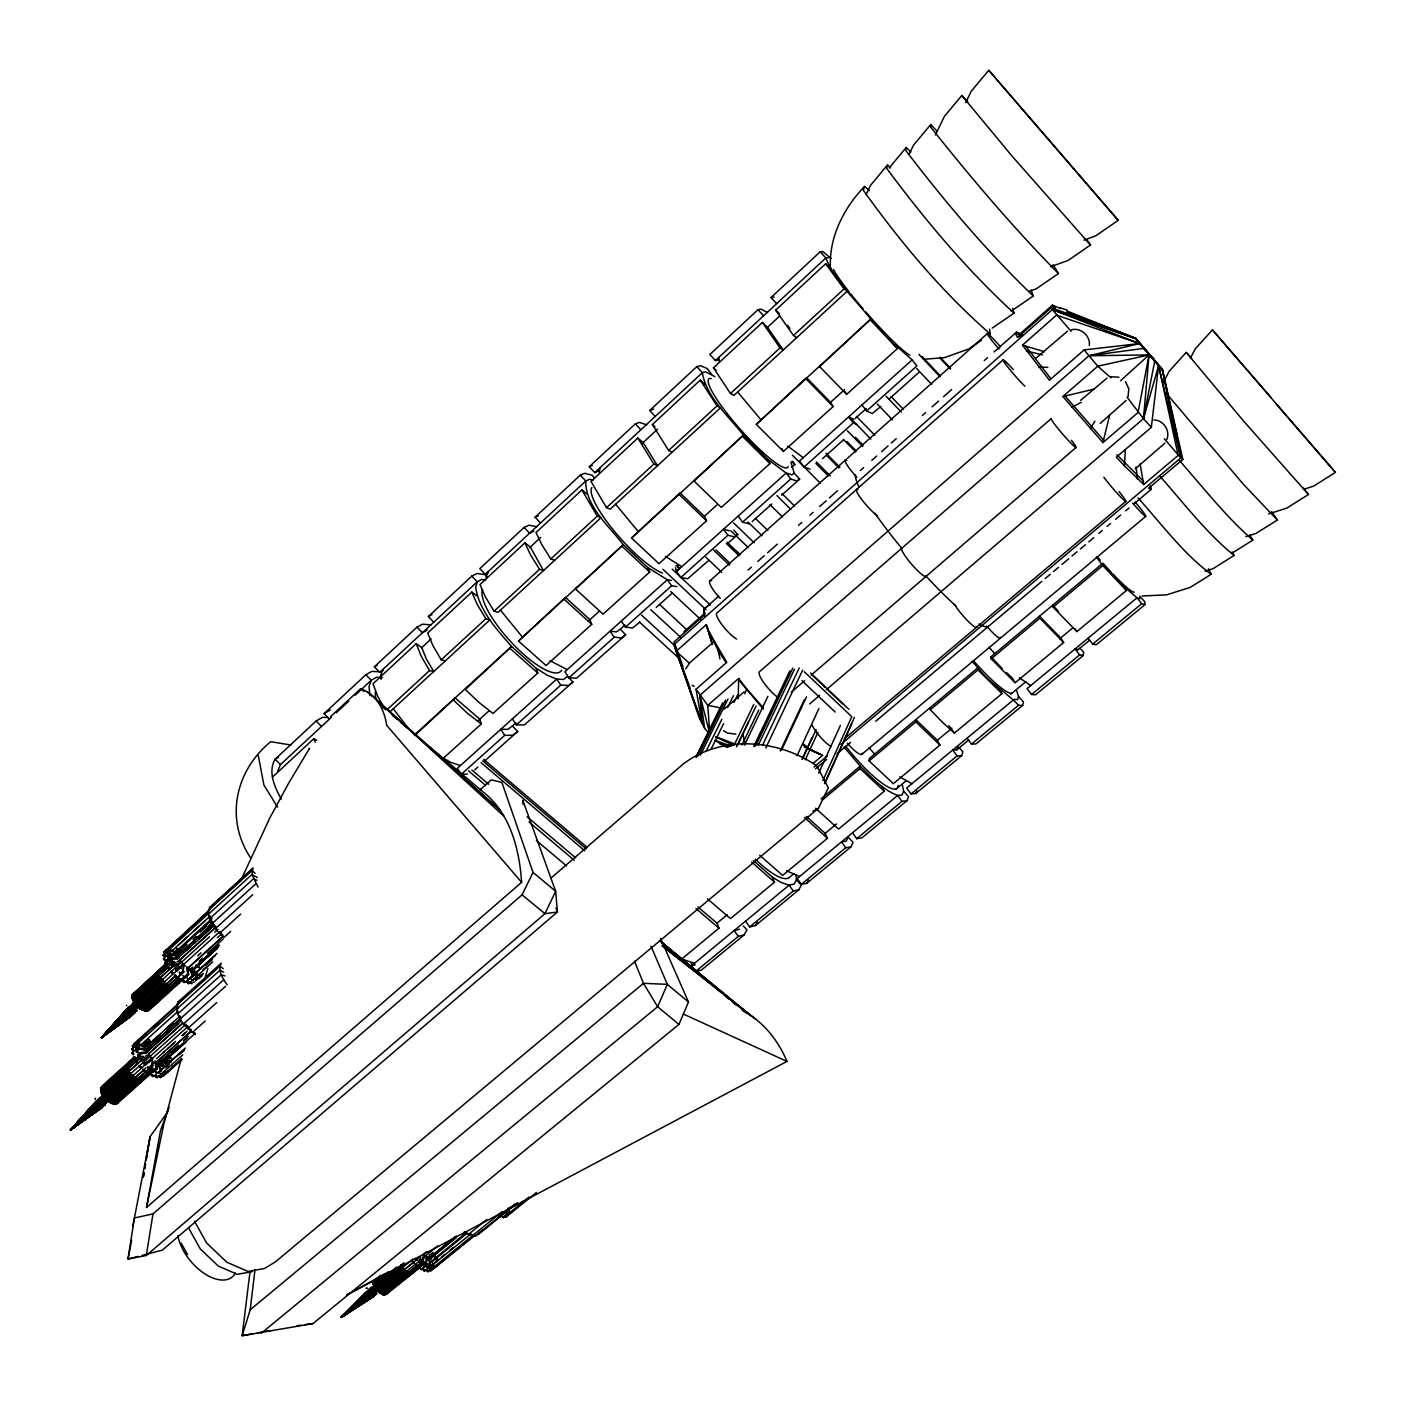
<?xml version="1.0" encoding="UTF-8"?>
<svg xmlns="http://www.w3.org/2000/svg" width="1406" height="1406" viewBox="0 0 1406 1406"><rect width="100%" height="100%" fill="white"/><g stroke="black" fill="none" stroke-linecap="round" stroke-linejoin="round"><path stroke-width="1.5" d="M215.452 955.377L186.523 981.529L188.527 983.761L188.053 981.968M190.232 982.302L191.48 983.374L191.198 982.302M184.907 982.003C183.747 984.411 181.075 978.33 184.204 980.79M185.364 1024.201L187.648 1026.134M176.207 976.572L175.082 975.325M195.557 1034.5C185.416 1027.962 173.061 1015.15 177.912 1002.179L221.129 963.233C217.473 970.702 222.904 978.822 227.157 984.815M177.912 1007.258L177.894 1008.471M691.418 966.607L691.471 962.846M939.929 745.075L915.816 721.911L915.851 719.626L937.327 740.294L939.929 745.075L893.355 783.669L869.119 760.945L869.312 758.555L977.838 667.78C989.121 682.824 1006.134 692.033 1018.559 705.25L1022.619 705.443L1023.48 701.893L1018.506 696.445L1016.468 690.258M165.082 1073.499L163.078 1073.446M166.699 1072.163L165.556 1072.04M738.238 698.729L738.642 678.483L707.745 705.355L709.608 730.224M158.403 1075.59L160.495 1077.611L181.409 1058.999M160.671 1073.499L159.3 1072.989M427.037 1261.164L427.143 1256.806L426.088 1256.033L425.93 1262.57L422.608 1265.277L423.663 1266.033L426.985 1263.344L425.93 1262.57M423.663 1266.033L423.786 1261.674M422.608 1265.277L422.714 1260.901M144.73 1010.422L145.468 1010.967L145.662 1009.315M144.607 1063.586L143.201 1062.725L144.185 1062.848M144.642 1070.739L143.482 1070.616L144.045 1069.843M401.448 1266.665L400.728 1265.47L401.448 1266.665L375.121 1288.107L375.824 1289.32L412.995 1259.055M126.61 1005.782L126.645 1005.237M375.279 1288.124L375.841 1286.525L376.333 1288.634L375.191 1286.754L399.849 1266.648M372.362 1281.182L372.309 1282.131L380.727 1275.26M826.271 689.731L1143.465 418.689L1158.579 365.683L1178.175 455.368L1143.676 484.49L1124.448 465.808L1125.31 450.008M94.852 1098.912L95.397 1099.211M95.38 1098.191L95.503 1098.402M822.387 800.014L860.015 768.555L860.226 766.165L844.057 747.025M718.712 596.144L704.072 609.132L704.037 615.318L674.107 641.821L676.128 651.33L701.928 723.053L699.96 695.197L1088.965 355.753L1149.053 354.91L1143.465 418.689L1151.356 427.336L1116.346 457.161L1124.448 465.808M1151.356 427.336L1158.579 365.683L1180.812 457.917L1182.85 459.41L1148.614 488.251L1150.881 489.604L1134.097 503.735M660.504 938.329L688.483 1002.003L678.957 1024.394L312.976 1323.591L242.166 1335.7L250.198 1309.777L255.031 1269.477M250.022 1271.586L242.166 1335.7L252.922 1333.749M1088.033 638.219L1092.708 644.124L1096.241 644.792L1144.923 604.685L1144.853 601.856L1139.827 596.232L1139.862 598.71L1136.979 597.796L1027.048 688.606L1031.582 694.511L1035.554 694.775L1083.27 655.477L1083.675 652.279L1079.931 648.131M504.332 1216.172L505.738 1217.227L505.51 1215.628M503.207 1216.998L501.731 1215.452M910.86 151.953L906.22 147.472L905.798 150.547C944.937 201.743 986.748 251.358 1033.269 295.998L1011.336 311.042M480.008 789.873L491.327 779.82L501.889 782.439L533.05 872.423L522.083 894.831L152.99 1213.888L134.414 1217.965L128.016 1259.003L146.294 1255.488L544.93 913.689L555.669 891.281L522.751 800.155L523.173 804.443M599.29 472.732L600.046 467.723M146.294 1255.488L152.99 1213.888M143.342 1176.91L144.027 1172.639L143.412 1176.963M144.695 1168.386L145.38 1164.115M146.048 1159.862L150.091 1136.663L167.876 1111.619M469.832 1233.853L470.869 1233.66M144.818 1168.491L145.521 1164.238M146.224 1160.003L150.091 1136.663L132.832 1226.173M756.287 424.348L806.517 377.652L830.577 402.292L833.108 406.58L783.406 451.414L756.287 424.348L870.789 319.092L897.415 348.547L846.623 394.383L819.663 366.597L870.789 319.092C855.217 299.478 835.234 281.499 825.814 257.983L820.225 251.727L771.068 297.51L776.622 303.678M410.64 730.804L487.267 795.427A683.281 226.964 -55.2 0 1 521.626 882.318L146.505 1207.49L160.477 1130.652L169.177 1107.014M424.577 1270.549L423.979 1269.513M426.475 1266.208C420.921 1265.013 423.487 1273.994 424.876 1270.251M426.141 1269.636L428.022 1271.727L502.118 1211.603M172.235 1066.978L172.411 1066.064M146.505 1207.49L163.711 1124.554L181.356 1058.49M421.413 1269.477L419.427 1267.527L421.308 1269.618L466.599 1232.359M131.637 1240.11L128.016 1259.003L138.104 1256.402M1149.053 354.91L1138.016 412.556L1102.937 442.591L1062.883 396.527L1097.787 366.193L1149.053 354.91L1120.564 380.71M171.145 1054.518L164.291 1061.249L169.054 1064.693M180.899 974.71L179.704 973.831L183.079 970.773L184.204 964.955L185.399 965.834M153.482 1062.005L152.656 1066.135L149.3 1069.14L148.105 1068.261L151.461 1065.273L152.709 1059.07L149.352 1062.075M165.012 983.304L166.189 984.165L165.012 983.304L138.263 1007.575L137.085 1006.714L219.898 931.51M144.783 1078.297L144.976 1077.383M112.041 1101.126L113.728 1103.956L140.723 1079.123L141.426 1080.353L152.85 1070.159M133.623 1077.084L134.8 1077.927L133.623 1077.084L106.997 1100.88L105.819 1100.054L188.053 1026.468M158.931 970.456L158.755 971.318C165.961 964.481 164.871 962.495 166.681 964.006M386.035 1293.01L387.669 1292.94M409.181 1273.151L407.933 1271.569L409.181 1273.151L382.871 1294.539C384.682 1293.502 383.1 1297.088 381.624 1292.958M179.722 978.787L144.168 1010.861M135.749 1044.025L139.282 1040.106L139.089 1041.02C139.176 1045.097 132.146 1041.951 134.695 1045.343M118.596 1101.39L117.928 1102.568M141.619 1008.787L139.387 1008.664L140.108 1005.308L101.496 1037.663L128.227 1007.452L101.496 1037.663L132.375 1015.22M118.069 1102.866L118.086 1101.847M367.441 1288.406L366.404 1288.335M132.498 994.833L171.198 958.611M367.107 1288.212L366.122 1288.335M113.728 1103.956L113.974 1102.831M1128.051 396.791L1128.807 388.777L1125.45 381.606M101.478 1087.119L102.146 1089.334L101.337 1086.82L135.029 1056.556M1166.804 439.568C1170.513 430.711 1163.465 420.043 1153.904 419.937M890.666 167.876L887.52 164.977L886.694 168.404C924.99 219.951 966.678 269.671 1014.025 313.134L992.232 328.09M1102.937 442.591L1109.703 414.981M1018.506 696.445L1017.698 699.573L1014.042 699.362L906.677 788.045L911 793.933L915.798 793.459L961.616 755.707L962.934 751.806L959.208 747.781M486.072 577.813L487.583 572.189M819.663 366.597L820.032 365.349M204.222 980.597L207.912 968.453M869.435 190.636L864.602 186.4L863.302 190.267C900.543 242.236 942.125 292.114 990.439 334.136L989.455 329.057M382.819 669.502L380.639 675.671L381.079 679.291M961.616 755.707L957.135 755.901L952.723 750.013L956.748 749.873L957.978 746.428M744.864 693.756L746.727 688.958L738.642 678.483M423.083 1260.426L425.087 1255.435L424.067 1254.451L422.064 1259.442L418.742 1262.131L419.761 1263.133L423.083 1260.426L422.064 1259.442M915.798 793.459L916.905 790.682M418.742 1262.131L420.763 1257.14M161.479 1075.555L163.131 1076.363L162.938 1074.817M160.653 1077.471L160.512 1076.381M405.139 1270.778L404.453 1269.073L405.139 1270.778L378.812 1292.202L379.813 1293.168L420.376 1260.18M852.493 832.809L856.729 838.679L861.86 837.888L906.852 800.822L908.575 796.622L903.619 791.314L902.371 784.636M156.646 1075.871C152.393 1073.78 158.456 1080.564 156.91 1076.17M152.428 1074.606C148.333 1073.797 155.398 1079.21 152.727 1074.852M189.845 981.599L191.849 983.831L191.392 982.056M277.632 771.296L280.444 764.618L331.429 717.253M188.685 983.638L212.798 961.862M631.558 538.006L680.047 492.908L704.371 516.301L706.515 520.8L658.957 563.701L631.558 538.006L743.405 435.175L767.606 459.182L769.926 463.576L721.313 507.443L694.054 481.063L743.405 435.175C728.572 415.86 706.515 397.546 702.332 372.695L696.796 366.632L649.695 410.482L655.214 416.457M373.908 1285.822L374.804 1284.486L374.787 1286.332M903.619 791.314L902.054 795.04L897.696 795.462C882.581 789.768 871.474 777.219 860.226 766.165L821.069 798.907M210.109 916.114L210.109 917.257M230.672 931.387L224.187 937.292C216.155 930.297 205.083 919.225 209.529 907.696L252.975 867.994L251.955 874.479L258.089 887.116M377.827 1286.121L374.207 1286.947L373.732 1285.752L390.622 1271.305M138.948 1055.168L137.524 1054.307M240.479 881.123L269.882 817.87L288.669 783.124L309.531 748.361L308.881 749.345M137.454 1051.055L136.083 1050.071M178.193 1011.16L131.83 1052.971L133.131 1054.922L133.992 1053.797M178.404 1004.341L132.305 1045.871L133.517 1047.997M177.754 1007.399L131.566 1048.981L133.588 1051.213M209.951 916.22L163.448 958.646L164.678 960.737L165.486 959.718M211.656 921.334L211.498 920.297L164.924 962.741L166.154 964.85L166.963 963.831M143.184 1007.961L143.113 1008.295M209.459 912.617L162.955 955.43L165.047 957.24L168.421 954.199M210.074 909.295L165.574 951.124M824.918 782.597L854.426 717.306M824.724 783.669L851.72 723.932M208.457 911.229L163.729 952.09L165.24 954.305M822.879 780.576L851.808 716.709L804.232 671.699M130.6 1016.028L101.496 1037.663L125.837 1010.316L101.496 1037.663L131.074 1016.134M818.661 773.177L840.384 725.443M801.947 759.451L811.86 737.974M802.545 758.976L816.113 729.573M805.269 759.802L817.923 732.35M797.061 755.725L818.925 708.536M780.277 750.997L804.232 699.924M781.631 749.96L806.517 696.866M685.794 668.817L689.661 662.894L714.23 641.294M765.778 748.01L802.633 670.187M906.852 800.822L902.002 801.35L897.696 795.462L797.184 878.504L801.315 884.374L806.816 883.249L850.946 846.887L853.073 842.387L848.134 837.15M758.203 745.408L794.46 669.274M762.597 745.075L799.223 667.938M753.704 746.568L789.908 670.715M754.881 745.848L764.284 726.146M768.994 716.287L778.397 696.568M783.089 686.726L787.799 676.866M755.707 745.936L792.826 668.078M866.166 194.467L870.578 185.311L887.52 164.977M744.424 745.233L767.852 696.427M736.463 746.832L756.129 706.04M737.324 745.549L748.519 722.332M741.911 745.004L758.713 710.083M194.45 1221.129L206.682 1243.027L226.823 1262.219L248.089 1271.481L264.574 1268.458L275.383 1261.885L818.345 808.415L828.327 787.764L816.939 766.059C778.414 739.046 721.805 734.723 683.298 763.933L550.625 878.416M909.014 154.484L913.496 145.205L930.702 124.589L936.73 130.758M734.073 745.268L753.774 704.476M694.054 481.063L694.828 479.446M935.359 135.011L944.428 116.311L961.827 95.485L967.662 101.882M965.711 102.603L971.212 91.285L988.77 70.3L1118.227 220.338L1095.696 235.856L1084.044 240.127M847.502 838.486L846.201 841.14L841.526 841.878L845.727 847.748L850.946 846.887M706.181 750.927L721.84 719.327M727.64 707.499L733.44 695.671M711.331 748.713L723.598 723.633M733.967 702.42L737.746 694.722M696.111 756.78L722.702 702.754M696.163 757.465L721.313 706.41M697.323 755.444L721.506 706.339M697.974 756.164L725.531 700.17M700.293 755.321L727.974 698.975M806.816 883.249L808.432 880.086M745.602 921.106L749.644 926.976L755.479 925.552L798.819 889.822L801.315 885.042L796.411 879.892L795.989 874.55M1163.412 382.291L1169.23 371.184L1186.225 352.414L1191.69 358.302M1190.407 358.108L1195.311 348.793L1212.447 329.883L1270.954 397.494M796.411 879.892L794.144 884.128L789.153 885.13L691.471 965.817L694.441 970.21M755.479 925.552L757.342 922.213M518.462 641.048L565.405 597.392L589.94 619.677L591.733 624.352L546.073 665.548L518.462 641.048L623.28 544.667L647.691 567.497L649.677 572.084L603.051 614.141L575.546 589.044L623.28 544.667C608.816 525.791 585.406 506.371 585.757 480.993L580.274 475.123L535.071 517.197L540.537 522.997M744.108 934.902L738.22 936.396L695.425 971.669L701.576 969.947L744.108 934.902L746.99 929.841L743.317 926.009M575.546 589.044L576.706 587.093M1090.406 428.637L1094.852 421.202M414.419 735.004L511.556 646.479L536.161 668.254L537.813 672.999L493.014 713.422L479.218 702.666L465.316 689.485L511.556 646.479C496.529 629.255 479.464 610.837 475.667 587.48L477.232 581.803L481.871 579.43L485.545 579.94M505.896 1217.157L536.459 1192.464M501.749 1216.366L503.33 1217.737L503.19 1216.84M464.279 1231.814L468.462 1234.363L475.632 1235.821L483.031 1229.6M465.316 689.485L466.81 687.253M470.729 1234.029L424.946 1271.059M415.912 734.494L455.105 697.921L479.798 719.151L481.291 723.985L442.292 759.187M429.181 1270.462L430.728 1270.462M431.273 1269.056L432.433 1269.442L432.292 1268.159M428.022 1271.727L427.881 1270.444M167.736 1071.847L171.075 1068.876L164.994 1073.973M139.387 1080.142L138.966 1078.929L138.28 1079.878L139.387 1080.142L152.446 1068.472M117.629 1102.656L116.803 1103.938L155.75 1069.263M148.421 1062.444L147.296 1061.372L143.939 1064.377L145.064 1065.449L148.421 1062.444L151.707 1057.962L150.6 1056.89M152.463 1065.924L110.547 1103.376L112.375 1102.673M131.479 1075.01L133.06 1075.397L131.479 1075.01L104.87 1098.824L103.78 1097.787L184.485 1025.572M140.495 1038.261L137.665 1040.598M103.236 1085.59L102.814 1088.033L102.128 1086.434L133.675 1057.874M148.228 1008.348L147.929 1011.002L186.717 975.887M176.681 970.984L180.056 967.908L178.949 966.836L175.574 969.894L176.681 970.984L179.845 966.889M180.056 967.908L183.202 963.848L182.095 962.758M183.079 970.773L184.274 971.651L141.778 1010.141L143.57 1009.561M139.141 1001.177L135.345 1004.552L137.524 1005.747L138.772 1004.165M178.703 979.314L142.885 1010.439L143.887 1009.016M133.746 992.917L133.851 995.184M134.343 992.724L133.957 995.097M290.919 745.022L270.743 741.7C235.136 770.734 224.732 819.276 250.69 857.994M864.602 186.4C843.811 207.93 828.784 237.386 830.454 267.878M889.172 167.947L906.22 147.472M129.071 1006.784L101.496 1037.663L132.287 1015.097M99.404 1098.016L70.581 1129.879L102.076 1107.612L70.581 1129.879L96.786 1100.599L70.581 1129.879L102.585 1107.014L70.581 1129.879L94.782 1102.972M129.194 1006.872L101.496 1037.663L130.986 1016.046M1126.153 400.429L1100.213 423.417M105.397 1104.659L70.581 1129.879L94.87 1103.077M126.435 1010.211L101.496 1037.663L134.765 1013.111M102.023 1106.961L70.581 1129.879L96.627 1101.285M126.487 1010.316L101.496 1037.663L131.303 1015.624M134.835 1001.213L101.496 1037.663L134.695 1012.988M101.917 1106.891L70.581 1129.879L95.38 1102.814L70.581 1129.879L105.327 1104.536M133.535 1002.882L101.496 1037.663L131.197 1015.554M1164.906 443.118L1135.38 468.796M102.374 1095.836L70.581 1129.879L106.171 1103.183L70.581 1129.879L102.234 1095.766M94.975 1111.443L70.581 1129.879L93.112 1106.065L70.581 1129.879L95.063 1111.478M135.099 1002.302L101.496 1037.663L137.349 1010.404L101.496 1037.663L126.153 1011.353L101.496 1037.663L119.949 1023.058M135.24 1002.355L101.496 1037.663L136.329 1010M90.634 1114.185L70.581 1129.879L103.868 1095.415L70.581 1129.879L106.68 1101.777L70.581 1129.879L91.425 1108.736M370.639 1287.632L341.43 1317.264L372.572 1297.123L341.43 1317.264L365.718 1292.729M90.564 1114.167L70.581 1129.879L89.949 1110.318M366.105 1292.413L341.43 1317.264L373.873 1296.191L341.43 1317.264L366.966 1291.622M135.574 1003.533L101.496 1037.663L114.87 1027.03M365.806 1292.817L341.43 1317.264L371.5 1297.422M135.697 1003.533L101.496 1037.663L136.312 1009.877M365.525 1293.239L341.43 1317.264L376.738 1293.854L341.43 1317.264L371.623 1287.351L341.43 1317.264L371.711 1296.912L341.43 1317.264L366.035 1293.133M102.972 1098.104L70.581 1129.879L105.608 1101.021L70.581 1129.879L102.866 1098.104M113.816 1025.659L101.496 1037.663L114.73 1026.679L101.496 1037.663L116.452 1022.373L101.496 1037.663L138.456 1006.608M115.362 1024.201L101.496 1037.663L136.364 1004.692L101.496 1037.663L138.966 1004.341M366.07 1293.239L341.43 1317.264L375.63 1293.748M70.581 1129.879L105.169 1097.77L70.581 1129.879L106.153 1098.859L70.581 1129.879L88.508 1113.833M374.664 1285.436L341.43 1317.264L375.613 1293.608M374.787 1285.488L341.43 1317.264L366.316 1299.882L341.43 1317.264L355.63 1303.801L341.43 1317.264L378.829 1290.233L379.673 1292.852M363.539 1296.332L366.685 1293.344M327.879 717.447L322.378 717.394L316.104 721.032L275.101 759.222C267.597 772.052 274.873 787.325 281.235 799.118M329.443 719.099L324.065 713.633L365.859 674.722L371.817 671.4L380.675 671.84M383.258 670.363L379.778 672.332L374.383 666.795L416.967 627.146L422.573 624.159L431.132 624.967M433.769 622.19L428.338 616.549L471.801 576.109L477.038 573.49L485.263 574.685L487.232 577.567M536.881 526.74L528.972 525.159L524.104 527.408L479.815 568.639L485.263 574.351L488.321 572.804M598.657 470.992L594.756 472.627L589.272 466.739L635.354 423.839L639.414 422.38L646.619 424.805M767.465 312.536L761.103 309.162L757.975 309.689L709.854 354.488L715.39 360.569L718.484 359.725M330.551 716.638L360.657 688.676L363.978 691.488M336.21 712.807L348.741 701.172M355.173 695.197L371.254 680.258L376.527 677.253L382.45 677.516M379.778 672.332L477.232 581.803L471.801 576.109M485.263 574.351L585.757 480.993L589.712 479.288L593.068 480.167M594.756 472.627L702.332 372.695L705.513 371.746L714.916 376.615M715.39 360.569L825.814 257.983L828.134 257.896M272.36 777.184L313.925 738.607L316.772 740.417M416.194 643.702L421.238 656.25L429.568 670.557L433.733 671.541L426.282 658.799L421.765 647.604L416.194 643.702L373.012 683.791L377.775 696.462L383.856 707.2M477.319 596.126L471.818 592.102L427.74 632.999L432.855 645.512L441.238 659.801L445.368 660.838M524.895 542.839L530.642 555.089L539.553 569.289L543.454 570.608L530.343 547.022L524.895 542.839L479.956 584.545L485.404 596.917L494.068 611.171L498.075 612.348L601.012 517.672L597.251 516.16L581.891 489.938L536.02 532.523L541.837 544.72L550.818 558.92L554.685 560.273M637.832 438.039L653.878 464.033L657.481 465.72L643.14 442.539L637.832 438.039L591.03 481.467L606.496 507.654L610.222 509.183L720.505 407.758L717.06 405.859L700.223 380.13L652.384 424.524L668.623 450.465L672.191 452.187M796.71 337.651L793.476 335.489L775.673 310.128L825.638 263.748L844.092 288.898L847.185 291.218L733.879 395.438L730.487 393.504L713.475 367.845L762.368 322.466L767.518 327.317L783.265 350.006L779.996 347.915L762.368 322.466M421.554 647.797L431.115 638.939M529.517 547.778L540.748 537.373M641.646 443.927L657.604 429.146M767.008 327.791L779.75 315.981M387.441 709.345L429.568 670.557M441.238 659.801L485.843 618.745L489.868 619.905L390.13 711.647M494.068 611.171L539.553 569.289M550.818 558.92L597.251 516.16M606.496 507.654L653.878 464.033M668.623 450.465L717.06 405.859M730.487 393.504L779.996 347.915M793.476 335.489L844.092 288.898M252.026 869.312L209.529 907.696M208.316 910.526L251.85 870.753L255.119 873.302M171.233 946.22L185.557 933.145M191.937 927.327L198.299 921.51M208.316 914.322L251.955 874.479L257.333 877.572M176.611 952.829L170.214 949.419L166.857 952.477L170.196 955.236M166.998 953.549L170.214 949.419M178.017 945.43L187.631 936.677M194.028 930.842L205.223 920.614M376.597 1285.102L341.43 1317.264L378.249 1290.567L378.899 1292.114M209.582 918.803L253.291 878.943L256.982 880.244M171.304 954.586L170.847 953.391L167.49 956.449L167.929 957.644L171.304 954.586L178.773 956.871L178.334 955.676L172.727 953.953M165.627 960.755L212.13 918.364M180.46 950.368L186.91 944.498M200.214 932.16L206.664 926.29M167.349 962.653L132.305 994.727L133.271 996.432M179.072 957.961L172.604 957.82L169.247 960.896L169.968 962.143L174.274 962.214M167.314 963.005L131.795 995.36L133.219 997.891M193.149 939.489L196.365 936.537M132.006 995.659L133.746 997.416M137.858 990.07L134.73 992.917L141.918 986.731M147.243 981.529L150.372 978.681M177.859 953.918L181.04 951.018M193.782 939.419L196.963 936.519M208.106 926.361L211.287 923.461M146.751 982.337L153.184 976.485M169.968 962.143L173.325 959.068L177.631 959.156M211.99 923.689L255.769 883.812M172.13 960.526L131.461 997.821M176.119 956.783L212.517 923.742M171.462 961.581L131.918 996.415L133.219 998.067L136.347 995.22M176.242 957.222L212.904 923.847M132.92 996.784L132.305 998.488L133.675 999.965M174.326 961.3L132.269 999.578L135.046 1001.318L132.568 999.807M177.56 958.365L195.364 942.178M198.597 939.226L213.15 925.974M167.244 968.101L159.265 975.36L158.825 974.2L132.146 998.488L133.623 999.771L132.832 998.014M170.425 965.201L173.623 962.302M186.383 950.684L191.163 946.343M194.362 943.426L213.501 926.009M155.662 979.982L158.79 977.117M156.628 982.003L161.339 977.732L159.669 976.502L132.972 1000.791L134.624 1002.003L137.77 999.156M173.887 965.219L133.412 1002.021L135.995 1004.042M178.738 960.79L215.979 926.941M133.711 1002.179L136.382 1003.357M159.669 976.502L160.389 977.715L174.748 964.657M179.546 960.298L216.26 926.905M176.312 963.62L175.363 962.407L172.007 965.483L172.956 966.678L181.304 961.581L180.355 960.368L177.033 961.722M140.916 996.292L151.901 986.291M215.399 928.628L252.746 894.673M376.72 1285.119L341.43 1317.264L353.767 1308.23L341.43 1317.264L354.4 1305.506L341.43 1317.264L377.247 1289.864L341.43 1317.264L377.212 1286.332L341.43 1317.264L353.591 1307.861M134.326 1003.181L161.057 978.892L162.727 979.771L143.851 996.907M209.564 936.748L135.046 1004.446L137.7 1005.94L139.036 1004.253L101.496 1037.663L112.515 1027.681M214.696 932.178L217.895 929.278M136.171 1005.36L137.524 1005.747M136.136 1005.501L162.885 981.212L164.432 981.669L162.885 981.212M180.97 965.869L183.202 963.848M184.204 964.955L180.829 967.996L182.024 968.892M219.547 933.268L240.672 914.093M138.772 1006.924L137.349 1006.749L139.616 1007.557L166.347 983.304M166.189 984.165L175.768 975.483M217.315 937.784L220.514 934.885M139.387 1008.664L175.047 976.326M197.719 955.746L200.97 952.811M139.598 1008.594L141.039 1008.594L140.125 1008.12M140.565 1009.262L182.868 972.601M141.426 1008.682L168.351 984.569L168.492 985.624M187.666 968.242L222.816 936.396M187.139 969.033L222.781 936.73M142.779 1010.246L168.702 986.784M207.455 953.268L223.413 938.804M189.441 969.999L192.692 967.064M199.16 961.194L202.394 958.259M145.064 1011.037L180.548 979.174M198.264 963.743L219.002 944.955M191.515 970.333L219.02 945.447M184.116 977.012L185.311 977.645L188.685 974.586L187.49 973.954L146.206 1011.353L185.522 976.449M177.261 983.725L185.328 976.414M196.612 966.203L201.462 961.809M209.529 954.516L217.596 947.222M147.841 1010.721L148.737 1009.772M157.173 1002.091L149.159 1010.053L186.313 976.432M160.319 999.244L171.286 989.314M193.501 969.226L218.545 946.73M193.184 970.035L217.438 948.101M194.38 969.121L202.464 961.827M207.297 957.433L216.999 948.663M184.819 982.442L217.016 953.356M190.706 970.509L192.974 976.502L188.492 979.226M205.856 965.483L212.236 959.718M477.97 720.821L489.288 710.592M589.096 620.415L598.868 611.592M704.476 516.213L717.412 504.508M830.05 402.749L844.602 389.62M202.692 970.017L205.909 967.117M196.858 977.275L192.534 980.316L196.858 977.275L192.024 968.98M200.285 975.711L202.517 973.708M200.127 976.572L203.466 973.55M200.056 976.871L195.961 980.21L200.056 976.871L193.009 969.156L196.805 973.971M134.097 1043.656L219.934 966.221L223.238 968.716M139.95 1039.649L146.294 1033.937M154.203 1026.802L158.966 1022.531M138.684 1043.551L135.468 1047.681L138.684 1043.551L145.152 1046.767M176.558 1009.244L219.969 970.175L223.607 972.126M177.754 1013.919L221.252 974.797L225.013 975.94M139.704 1048.929L139.264 1047.698L135.925 1050.704L136.364 1051.934L139.704 1048.929L147.314 1050.897L145.082 1052.883M152.674 1040.704L157.49 1036.363M163.904 1030.598L179.95 1016.187M148.386 1044.676L163.078 1031.459M166.347 1028.524L172.885 1022.654M101.127 1087.734L135.574 1057.523M134.607 1057.453L128.596 1062.655L129.194 1064.342M152.076 1041.864L160.214 1034.57M166.716 1028.735L171.585 1024.359M676.022 571.24L679.239 568.358L677.428 564.966M791.648 467.39L794.865 464.507L792.843 461.203M134.343 1058.138L100.599 1088.42L102.005 1091.197M169.669 1026.398L172.885 1023.515M122.357 1069.21L103.816 1085.871L104.923 1085.116L104.466 1086.733M861.948 404.963L866.641 410.956L916.905 365.911L912.107 359.901L799.487 461.045L804.056 467.056L810.12 469.182M100.705 1089.527L127.243 1065.713L128.544 1067.382L127.243 1065.713M100.898 1089.58L101.337 1088.262L102.005 1091.021M139.089 1055.836L100.494 1090.476L102.392 1092.954L100.757 1090.74M145.521 1050.054L223.712 979.806M141.707 1053.533L140.987 1052.268L137.63 1055.273L138.35 1056.539L141.707 1053.533L146.646 1053.34M119.246 1074.079L122.375 1071.284M127.348 1066.803L140.389 1055.098M145.275 1050.704L181.146 1018.524M127.454 1067.857L129.001 1069.333L127.454 1067.857L100.916 1091.689L102.445 1093.165M141.25 1056.732L101.021 1092.831L101.707 1094.061L103.376 1095.239L112.761 1086.838M146.083 1052.391L181.497 1020.633M127.876 1069.07L139.299 1058.823M145.837 1052.971L178.457 1023.691M114.941 1081.952L118.069 1079.14M101.707 1094.061L128.28 1070.23L128.983 1071.477L140.407 1061.231M512.786 725.549L516.002 722.666M620.151 629.273L625.002 624.914M855.006 418.672L866.395 408.443M142.41 1059.228L102.146 1095.327L104.747 1097.313M148.86 1053.446L182.675 1023.111L148.579 1053.902M120.582 1079.826L123.71 1077.031M144.677 1058.138L143.728 1056.925L140.372 1059.931L141.321 1061.161L149.792 1055.695L148.843 1054.482L145.433 1056.117M512.364 718.905L516.371 724.898L524.35 724.934L572.927 681.998L567.585 676.409L563.578 679.45L556.671 679.098L457.337 768.326L461.256 774.302L504.754 735.32L512.803 735.268L517.654 731.454L512.329 725.953L507.97 729.327L500.764 729.31L504.754 735.32M516.371 724.898L560.783 685.109L568.463 685.46L572.927 681.998M671.47 580.45L667.305 579.747L564.843 671.769L568.973 677.762L614.229 637.199L621.575 637.92L625.652 634.809L620.292 629.15L616.601 631.892L610.011 631.189L614.229 637.199M621.206 621.153L625.442 627.146L671.629 585.757L676.848 586.618M790.91 462.17L794.232 473.172L791.701 474.841L786.182 472.996L676.479 571.504L680.82 577.515L727.921 535.299L734.512 536.846L737.763 534.491L733.704 530.115M738.132 516.143L742.579 522.153L790.717 479.007L796.868 481.028L799.645 479.095L794.232 473.172M804.056 467.056L853.249 422.96L857.062 424.63M183.518 1023.92L225.54 986.274M103.06 1096.504L129.651 1072.673L131.338 1073.499L104.062 1097.875L106.276 1099L104.589 1097.418M141.321 1061.161L149.792 1055.695M122.709 1083.218L125.96 1080.3M148.368 1060.968L151.707 1057.962M133.06 1075.397L106.452 1099.193L104.87 1098.824M474.701 769.89L477.882 767.043M484.244 761.349L517.654 731.454M625.652 634.809L576.601 678.167L568.973 677.762M639.958 621.997L632.7 627.955L625.442 627.146M656.215 607.445L672.49 592.893M708.923 560.273L687.71 578.727L680.82 577.515M728.15 543.085L737.763 534.491M752.192 521.556L771.841 503.998M781.648 495.211L799.645 479.095M822.475 458.672L843.477 439.867M880.824 406.457L872.247 413.575L866.641 410.956M888.803 399.304L919.155 372.151M107.524 1100.248L108.719 1100.16L106.592 1099.597M187.701 1028.542L216.805 1002.513M134.994 1077.014L106.997 1100.88M134.8 1077.927L146.242 1067.699M162.586 1053.076L175.662 1041.389M182.2 1035.537L187.103 1031.16M143.605 1070.247L108.121 1101.953L110.406 1101.988L136.997 1078.209L137.12 1079.316L135.943 1078.736L109.317 1102.515M156.505 1058.7L164.572 1051.495M167.789 1048.612L174.239 1042.848M182.305 1035.642L185.522 1032.76M137.12 1079.316L151.83 1066.17M155.099 1063.252L191.04 1031.143M155.679 1063.041L191.146 1031.371M112.181 1102.62L110.687 1103.235L110.371 1099.334M111.672 1103.64L138.966 1078.929M192.358 1032.496L205.294 1020.949M121.971 1095.872L113.868 1104.149L111.549 1100.916M125.099 1093.077L136.048 1083.305M157.349 1064.096L178.58 1045.15M183.483 1040.774L188.386 1036.398M112.902 1104.22L153.184 1068.244M158.017 1063.92L164.467 1058.173M170.917 1052.426L175.75 1048.103M183.799 1040.915L187.016 1038.032M115.028 1104.149L116.013 1102.04M165.908 1058.507L169.177 1055.59M174.274 1051.231L183.87 1042.479M152.059 1071.354L115.028 1104.413L115.485 1102.497M161.725 1062.725L184.274 1042.619M194.01 1034.447L115.802 1104.026L115.644 1102.462M143.324 1079.351L155.908 1068.367L155.012 1060.88L156.224 1061.477L157.121 1068.964L153.764 1071.952L152.551 1071.354M174.414 1051.6L177.683 1048.683M161.848 1063.762L185.979 1042.233M153.342 1076.557L185.364 1048.015M710.241 580.555L987.434 333.538M161.479 1069.79L183.87 1049.843M179.406 1054.605L184.168 1050.352M161.462 1070.722L160.337 1070.441L157.384 1062.18L158.509 1062.461L161.462 1070.722L156.98 1073.428M157.261 1077.576L182.85 1054.799M172.956 1066.89L180.917 1059.808M163.289 1076.24L182.429 1059.21M748.027 570.133L751.279 567.251M757.799 561.469L764.302 555.704M767.571 552.804L777.342 544.14M798.503 525.369L801.754 522.47M809.891 515.246L813.16 512.364M819.663 506.582L826.183 500.817M829.435 497.917L837.572 490.694M860.384 470.483L863.635 467.583M871.79 460.36L876.676 456.019M881.562 451.678L888.082 445.895M891.351 443.013L896.237 438.672M922.318 415.543L925.57 412.643M932.09 406.861L938.61 401.079M943.496 396.738L951.651 389.515M984.253 360.604L987.504 357.704M994.024 351.922L1016.556 332.15L1022.637 335.454L1016.556 332.15M683.773 631.892L704.933 613.139M1019.508 334.347L1052.409 305.19L1060.511 308.441M1066.592 310.867L1135.503 338.424L1051.231 307.703L1017.54 337.563L1015.202 333.134L1018.542 334.312L1020.194 337.194M1003.216 359.76L717.201 612.717A17.962 4.148 48.8 0 0 721.594 624.264A17.962 4.148 48.8 0 0 736.551 639.062M712.508 644.475L706.304 624.651L676.128 651.33L689.204 663.034M1022.478 345.155L1056.486 315.102L1139.458 343.574L1088.965 355.753L1084.149 349.901L1049.438 380.253L1022.478 345.155L1044.342 351.711M1036.24 357.968L1067.523 331.131M1051.231 307.703L1052.373 309.584L1135.503 338.758L1162.463 369.954L1135.503 338.108L1067.154 312.062L1135.503 338.424L1052.373 309.584L674.001 644.633L701.928 723.053L696.058 689.186L726.814 662.296L708.659 631.505M724.213 709.081L744.108 691.84M1080.546 400.376L1107.032 378.109M791.297 692.174L804.601 680.75M811.244 675.038L1075.994 447.547M351.025 1309.004L341.43 1317.264L353.556 1307.879M351.412 1308.67L341.43 1317.264L377.212 1288.494L378.179 1290.726M809.645 703.931L819.628 695.408M412.995 1272.694L412.099 1271.586M387.581 1292.993L385.842 1292.905M708.642 605.265L704.072 609.132L704.951 616.373M812.949 763.511L822.633 755.356L811.789 750.347M844.373 738.765L1125.784 501.415M814.039 767.061L827.466 755.743M840.911 744.424L1180.812 457.917L1162.375 369.514L1182.85 459.41M815.498 768.871L826.71 759.433M837.097 753.774L850.525 742.473M875.692 721.278L1041.793 581.434M1045.15 578.604L1050.194 574.369M1053.551 571.539L1058.577 567.303M1061.934 564.474L1068.648 558.832M1072.005 556.003L1077.049 551.767M1080.406 548.938L1085.432 544.702M1088.789 541.872L1093.815 537.637M1098.859 533.401L1102.216 530.572M1107.243 526.336L1110.599 523.507M1115.643 519.271L1120.67 515.035M1125.714 510.8L1129.071 507.97M152.428 1070.739L151.198 1069.861M861.86 754.319L1145.732 516.371A18.26 1.283 49.4 0 0 1135.099 501.977M1063.657 642.542L1039.86 618.201L1039.491 616.197L1060.704 637.92L1063.657 642.542L1015.114 682.754L991.195 658.887L990.984 656.778L1102.216 563.753L1123.253 586.003L1136.979 597.796L1141.725 603.701L1144.923 604.685M869.119 760.945L915.816 721.911M999.191 688.958L1001.951 693.668L954.41 733.071L942.846 722.631L930.333 709.766L977.996 669.906L977.838 667.78L972.196 661.347M991.195 658.887L1039.86 618.201M1123.253 586.003L1126.399 590.538L1076.855 631.593L1053.112 607.128L1102.796 565.581L1096.487 557.163M374.172 1282.5L373.135 1284.363M191.48 1029.913L189.283 1028.559M250.198 1309.777L643.491 983.321L667.34 984.358L688.483 1002.003M717.183 923.004L727.218 914.673M824.777 833.705L836.517 823.951M936.73 740.804L951.915 728.185M1059.579 638.851L1072.989 627.726M680.785 959.823L718.976 928.188L717.007 923.144L697.868 906.94M753.352 860.577L772.386 877.186L774.513 882.16L730.487 918.628L707.482 898.873M806.253 816.376L825.181 833.371L827.449 838.275L782.632 875.428L759.715 855.235M881.826 786.358L884.251 791.209L838.556 829.083L815.585 808.239M789.065 877.643L794.126 873.442M895.64 789.451L905.78 781.068M1010.668 694.283L1025.905 681.682M956.818 749.82L968.646 740.048M1077.84 649.906L1089.58 640.222M749.644 926.976L793.265 891L798.819 889.822M801.315 884.374L845.727 847.748M856.729 838.679L902.002 801.35M911 793.933L957.135 755.901M967.029 738.185L971.476 744.073L1018.559 705.25M1031.582 694.511L1079.632 654.897L1083.27 655.477M1092.708 644.124L1141.725 603.701M1022.619 705.443L975.852 743.967L971.476 744.073M261.358 1333.187L657.621 1006.749L667.34 984.358L650.978 946.15M388.197 1272.114L373.012 1284.504L373.592 1282.729M372.801 1283.379L384.295 1273.994M373.732 1285.752L396.756 1266.982M374.207 1286.947L401.237 1264.925M400.728 1265.47L404.049 1262.764M351.641 1308.933L341.43 1317.264L353.222 1307.65M418.285 1258.44L377.739 1291.446L376.861 1290.321L403.188 1268.88L402.854 1267.298L403.188 1268.88M419.357 1256.7L416.035 1259.407L415.121 1258.247M404.453 1269.073L377.652 1291.147L376.703 1288.915M404.155 1269.811L414.12 1261.709M423.364 1254.31L426.739 1251.551M384.805 1287.931L394.664 1279.899M397.968 1277.228L402.889 1273.203M423.751 1257.439L437.723 1245.821M407.195 1272.237L406.193 1270.532L407.195 1272.237L380.868 1293.643L379.866 1291.938M381.711 1294.082L380.569 1291.622L381.905 1294.381L422.45 1261.428M408.179 1272.694L416.475 1265.945M429.761 1255.136L433.083 1252.43M427.529 1257.315L430.904 1254.556M423.347 1262.518L384.682 1294.821L424.419 1263.467M428.338 1258.475L454.894 1236.893M424.419 1262.078L383.873 1294.996L381.799 1293.01M427.793 1259.337L456.493 1236.015M389.515 1290.761L396.07 1285.436M399.357 1282.764L402.643 1280.11M387.212 1293.748L384.629 1294.627L385.859 1294.328M423.329 1263.871L412.468 1273.151M429.955 1258.493L456.511 1236.928M429.48 1259.354L456.475 1237.438M420.675 1266.947L386.175 1294.487M429.867 1263.467L467.249 1233.15M429.761 1264.75L426.457 1267.439L427.477 1267.913L430.798 1265.224L428.092 1257.122L430.798 1265.224M468.462 1234.363L486.687 1219.6M434.735 1262.606L438.127 1259.864M441.519 1257.105L444.911 1254.363M450.008 1250.233L453.4 1247.474M433.329 1265.804L430.025 1268.476L434.261 1265.962L429.92 1257.597L430.851 1257.772M432.433 1269.442L474.736 1235.189M430.605 1271.112L474.683 1235.435M497.847 1217.614L511.011 1206.963M475.632 1235.821L515.299 1203.729M478.163 1234.626L517.742 1202.605M509.78 1211.867L505.58 1214.362L509.78 1211.867L508.023 1207.895M520.185 1203.554L523.559 1200.812M503.489 1217.666L528.99 1197.051M131.918 1052.778L132.902 1052.743M131.566 1048.981L132.849 1049.122M132.305 1045.871L134.361 1046.872M177.912 1002.179L180.355 1000.246M186.523 981.529L187.771 981.722M1018.542 334.312L1019.807 333.363M176.172 969.455L175.082 968.084M172.833 965.342L172.182 964.006M164.924 962.741L166.488 963.215M169.405 959.613L169.546 960.685M214.151 924.498L215.821 926.905M163.448 958.646L165.275 959.402M163.043 955.008L165.223 956.396M165.433 950.087L166.681 950.298M163.729 952.09L165.275 952.565M1087.102 240.004L1090.494 245.031L1068.156 260.409L1050.809 266.718M1053.094 264.644L1058.454 273.555L1036.345 288.757L1028.717 291.517M981.423 340.305L968.804 348.952L944.498 357.634L923.408 359.303M1212.447 329.883L1335.419 472.398L1313.591 486.142L1303.415 489.411M1303.52 488.093L1308.476 494.473L1286.824 508.093L1268.669 513.911M1271.674 511.661L1277.351 520.009L1255.892 533.489L1245.892 536.67M1231.551 553.454L1252.851 540.097L1249.688 534.913M1232.148 551.908L1234.117 555.458L1212.956 568.727L1205.047 571.205M1208.439 568.797L1211.164 574.281L1190.144 587.427L1166.611 594.826L1142.164 596.003M278.37 757.272L275.101 759.222L280.444 764.618M324.065 713.633L330.305 710.03M388.759 1271.815L346.983 1294.803M374.383 666.795L377.318 665.161M427.354 630.046L422.38 632.753L416.967 627.146M347.124 1294.838L786.991 1061.407A398.074 190.126 -55.7 0 0 742.35 1010.475M428.338 616.549L432.029 614.615M1071.847 407.248L1081.267 402.344M812.809 811.227L818.345 808.415M167.947 1071.038L165.346 1073.639M135.943 1078.736L136.997 1078.209M131.338 1073.499L129.651 1072.673M423.083 1268.968L423.979 1269.143M533.876 531.134L529.57 533.19L524.104 527.408M130.09 1061.952L130.248 1063.481M424.7 1266.121L423.874 1264.732M142.937 1036.538L140.389 1039.175M535.071 517.197L538.27 515.756M146.769 1010.844L147.138 1009.086M140.512 1009.069L141.936 1008.19M162.727 979.771L161.057 978.892M580.274 475.123L584.738 473.277L592.278 475.281L594.351 478.163M172.956 966.678L177.929 964.621M589.272 466.739L592.19 465.562M649.695 410.482L653.649 409.146M696.796 366.632L700.399 365.648L707.183 368.53L711.541 374.295M691.471 965.817L695.162 964.815M142.147 1255.347L162.34 1250.127L557.426 912.002L555.669 891.281L533.05 872.423M739.503 929.225L734.196 930.526L738.22 936.396M1062.883 396.527L1094.36 389.058M375.332 1286.947L377.511 1286.929M433.821 1268.194L437.125 1265.523M184.291 982.091L183.483 980.685M252.201 1271.586L237.35 1274.328L218.282 1266.068L200.302 1248.932L188.474 1227.737M179.195 978.435L180.267 979.349M257.228 1332.976L261.534 1332.203M265.839 1331.429L270.145 1330.656M168.035 967.363L169.019 968.101M771.068 297.51L774.091 297.07M297.123 1325.7L301.095 1325.173M305.049 1324.645L312.976 1323.591M1084.149 349.901L1139.458 343.574L1052.373 309.584L1071.126 331.341M1071.354 329.76C1080.757 327.334 1090.476 335.718 1089.334 345.384M1110.898 376.755L1118.895 377.212M140.459 1080.406L141.426 1080.353M461.256 774.302L467.477 774.056M138.35 1056.539L143.307 1056.345M142.639 1052.198L147.577 1052.022M735.883 734.143L727.218 733.053L723.51 730.575M820.225 251.727L822.879 251.674L831.104 258.44M160.389 977.715L161.339 977.732M1038.683 366.913L1047.839 367.37M163.623 1073.78L163.799 1072.831M162.463 1075.906L162.657 1074.975M139.844 1065.924L140.354 1067.365L140.547 1066.433M134.203 1057.347L134.15 1058.454L135.029 1058.033M195.241 1033.182L194.063 1032.584M376.931 1284.434L373.486 1283.08M183.852 976.432L182.78 975.518M197.578 978.91L197.578 977.838M179.177 977.996L179.142 979.771L180.706 979.49M195.592 980.738L196.067 979.578M168.017 966.924C165.416 967.205 170.513 971.142 169.405 968.119M1078.279 649.554L1074.992 648.992L1079.632 654.897M165.223 953.866L164.098 952.618L165.24 952.969M168.087 955.535L168.07 956.59M1059.931 307.721L1067.189 310.111M222.921 934.937L221.744 934.287M719.837 707.745L707.745 705.355L696.058 689.186M694.529 963.286L682.824 959.384M1026.538 351.008L1042.444 354.857M729.415 530.712L723.51 529.289L727.921 535.299M136.364 1051.934L140.161 1052.918M742.579 522.153L749.064 523.823M141.162 1048.191L146.874 1049.667L147.314 1050.897M167.964 1057.224L171.673 1058.173M166.541 1057.962L170.249 1058.911M192.974 976.502L188.843 968.172L189.951 968.506M167.929 957.644L171.673 958.787M729.749 746.604L719.872 743.405L727.464 747.394M460.43 765.532L450.658 762.333L442.995 758.01M799.504 876.571L786.552 870.771M499.763 1216.612L499.903 1215.715M731.313 746.252L715.179 740.347L724.547 746.463M506.845 1215.153L506.828 1214.099M139.985 1065.555C136.733 1065.115 142.094 1070.054 141.075 1066.592M156.312 1072.848L155.398 1071.495L156.628 1072.093M134.326 1056.978C131.074 1056.521 136.435 1061.46 135.415 1058.015M140.741 1059.685L139.95 1058.683M132.92 1050.739L131.953 1049.509L132.955 1049.632M132.937 1053.182L132.726 1054.219L133.605 1053.797M137.103 1042.865L136.874 1043.902M715.918 736.691L733.95 743.616M132.885 997.381L132.305 998.488L131.848 997.522M175.363 975.008C172.2 974.446 177.472 979.402 176.453 976.063M567.216 669.625L549.974 660.679M179.23 971.968L179.581 973.303M191.691 979.841L190.724 978.769M819.593 753.95L811.965 750.646L803.019 744.547M727.904 746.885L719.872 743.405L727.64 747.43M804.144 747.008L822.633 755.356M372.994 1281.657L376.615 1283.239M911.949 783.687L899.787 776.92M213.044 922.547L211.884 921.651M853.723 419.234L848.591 416.949L853.249 422.96M683.193 1013.99L786.991 1061.407M715.847 737.131L733.668 745.391M108.86 1101.425L110.723 1101.39L108.332 1101.882M105.134 1096.627L102.445 1095.485L104.606 1097.102M155.908 1068.367L157.121 1068.964M164.783 1059.579L171.163 1062.725M138.807 1044.676L146.909 1048.683M166.242 1059.245L169.423 1060.827M134.414 1003.093L135.855 1003.831M681.875 566.671L665.442 556.46M195.909 965.043L199.054 966.713M196.067 966.098L199.213 967.767M170.354 950.474L178.351 954.744L178.211 953.69M692.191 685.249L694.212 686.392M416.791 1264.961C413.839 1263.924 418.109 1269.267 417.67 1266.085M1030.703 685.583L1019.403 677.762M433.452 1267.527L433.786 1266.683M772.386 877.186L781.736 882.775L789.153 885.13L793.265 891M144.115 1069.474C140.776 1067.998 144.959 1073.832 145.046 1070.669M148.263 1072.497C144.572 1071.161 149.862 1077.101 149.036 1073.376M148.368 1073.024L147.366 1072.919L148.649 1073.393M147.841 1066.451L147.806 1067.646M137.067 1061.53C133.113 1060.388 139.37 1066.205 137.63 1062.075M137.155 1062.04C134.589 1060.809 138.227 1064.834 137.331 1062.215M506.705 1215.434L507.654 1215.469L507.162 1214.099M499.622 1216.875L500.571 1216.928L500.097 1215.54M536.161 668.254L547.338 675.302L556.671 679.098L560.783 685.109M187.648 978.576L186.857 977.574M168.035 952.09L168.017 953.215M803.23 457.671L787.747 446.089M802.967 743.95L807.923 747.324M811.227 749.574L814.531 751.841M385.349 1292.993L386.615 1293.872M103.798 1094.571L101.302 1093.06L103.271 1095.028M647.691 567.497L667.305 579.747L671.629 585.757M151.461 1065.273L152.656 1066.135M143.904 1044.5L147.103 1046.82M164.467 1060.335L169.23 1063.762M144.08 1043.586L147.296 1045.906M1211.164 574.281C1182.833 553.191 1161.602 524.051 1138.104 497.97M175.328 950.597L178.527 952.987M718.976 928.188L695.935 908.522M481.291 723.985L467.477 713.299L453.576 700.17M662.173 945.816L755.971 1019.368M662.279 945.939L751.595 1016.116L661.998 942.705M774.513 882.16L751.595 862.036M1234.117 555.458C1206.137 532.663 1184.063 503.453 1160.214 476.546M537.813 672.999L510.185 648.588M581.891 489.938L587.286 494.279M675.899 565.669L679.239 568.358M767.606 459.182L786.182 472.996L790.717 479.007M912.107 359.901L894.691 344.365M661.734 942.67L747.061 1013.164L659.713 940.473M522.083 894.831L544.93 913.689L557.426 912.002L555.968 907.889M678.957 1024.394L657.621 1006.749L643.491 983.321L634.475 961.194M827.449 838.275L804.46 817.519M376.878 1287.158L376.65 1287.175M591.733 624.352L564.21 599.36M133.289 1047.452L132.744 1046.275L133.851 1046.697M382.309 706.937L385.648 709.749M392.309 715.355L397.3 719.573M400.64 722.385L407.301 728.009M659.361 940.509L720.786 992.285M724.108 995.079L729.081 999.279M732.403 1002.074L735.725 1004.868M536.389 840.524L566.477 865.868M416.932 1265.488L417.301 1266.033M413.048 1262.992L412.802 1261.832L412.889 1262.834M471.941 770.101L488.673 784.267M527.127 816.798L575.634 857.836M468.585 770.945L485.369 785.128M528.955 821.965L574.246 860.244M1055.098 307.475L1052.409 305.19L1055.203 308.547M483.787 759.451L587.216 847.466M482.715 760.857L586.232 848.89M481.063 762.667L584.843 850.858M180.636 1017.329L179.617 1015.835M1252.851 540.097C1225.575 516.336 1203.22 487.478 1179.353 460.412M652.384 424.524L655.038 426.791M193.044 982.232L194.573 981.95M172.165 971.687C168.263 969.261 173.184 976.063 172.639 972.284M884.251 791.209L860.015 768.555M649.677 572.084L622.26 546.477M1143.043 480.817L1116.821 454.718M1110.863 377.775L1097.787 366.193L1088.965 355.753L1143.447 348.424L1154.344 359.444M700.223 380.13L705.461 384.805M791.631 461.625L794.865 464.507M367.142 691.805L372.01 696.146M376.878 700.487L440.236 756.903M445.104 761.244L500.325 810.418L370.077 693.808L504.069 816.394M713.475 367.845L716.093 370.182M706.515 520.8L679.221 494.578M948.822 725.654L954.41 733.071M639.572 622.12L679.783 659.08M641.47 615.02L675.231 646.127M650.732 609.624L681.348 637.937M659.607 604.51L686.849 629.818M1001.951 693.668L977.996 669.906M670.715 591.522L701.049 619.853M1277.351 520.009L1243.519 484.437L1167.244 394.401M662.894 569.254L705.97 609.659M769.926 463.576L742.79 436.651M672.191 569.131L710.434 605.09M1006.485 672.578L1012.302 678.079L1015.114 682.754M801.947 680.662L835.182 712.016M810.664 673.035L848.943 709.292M812.422 675.337L825.146 687.376M828.31 690.381L842.616 703.914M775.673 310.128L779.522 313.784M705.794 557.145L721.7 572.295M716.058 549.939L730.294 563.56M713.615 550.097L729.468 565.247M727.148 542.241L740.206 554.632M726.427 543.577L739.029 555.669M730.839 530.783L748.15 547.479M733.633 522.927L754.073 542.681M145.433 1041.899L147.911 1045.414L144.941 1042.549M168.122 1066.029L163.694 1061.741L167.648 1066.697M1180.812 457.917L1164.326 438.777M755.303 518.287L767.817 530.484M747.957 522.03L762.122 535.774M434.682 1256.753L437.371 1259.389M434.964 1256.015L437.67 1258.651M833.108 406.58L806.095 378.952M176.804 948.224L179.74 951.106M176.33 948.804L179.283 951.704M770.031 504.719L782.509 516.951M781.929 493.576L794.372 505.844M776.903 495.65L790.91 509.447M825.638 263.748L830.718 268.792M1058.454 273.555C1013.041 227.403 971.019 177.894 930.79 127.19L930.702 124.589M792.404 455.245L820.366 483.207M816.394 461.959L830.313 475.931M815.884 463.382L828.292 475.826M826.007 453.189L839.927 467.231M826.64 455.491L838.943 467.917M316.104 721.032L321.482 726.498M1126.399 590.538L1102.796 565.581M846.992 441.537L856.201 450.904M843.389 439.428L855.692 451.959M897.415 348.547L870.595 320.199M855.41 437.301L863.073 445.14M847.361 430.816L862.722 446.51M856.447 416.369L874.813 435.227M849.505 417.178L870.876 439.076M365.859 674.722L371.254 680.258L369.005 686.48L369.989 695.566M877.256 404.032L892.476 419.814M886.026 396.176L901.246 412.011M891.105 396.562L903.267 409.234M990.984 656.778L1002.127 668.465M1308.476 494.473L1243.308 420.728L1186.225 352.414M916.659 368.513L931.721 384.436M922.037 356.439L940.034 375.543M918.926 354.382L939.964 376.703M940.157 357.265L950.649 368.46M939.718 357.845L950.175 368.987M1058.261 611.118L1052.69 605.16L1053.112 607.128M1090.494 245.031L1012.32 156.435L961.827 95.485M635.354 423.839L640.872 429.797M1103.552 440.113L1065.045 396.017M757.975 309.689L763.528 315.84M429.41 1270.268L430.324 1270.268M417.16 1259.055L417.512 1260.163L416.352 1259.038M504.736 1216.313L505.439 1215.979M407.265 726.937L393.258 708.765M522.188 636.777L500.466 610.151M1118.227 220.338L988.77 70.3M689.995 687.569L674.001 644.633L699.221 717.745L704.652 728.396L708.589 732.878M869.084 747.781L874.637 754.091M637.99 531.257L615.635 504.209M746.727 688.958L763.071 707.534M763.37 709.169L738.625 679.801M989.051 647.217L994.692 653.685M760.664 419.463L737.658 391.975M1335.419 472.398L1276.297 404.032M521.626 882.318L386.738 725.373A439.709 124.642 -52.5 0 0 360.657 688.676M1162.463 369.954L1135.503 338.108L1162.27 369.075L1173.535 423.118M1050.51 378.249L1025.747 346.14M434.384 1257.808L436.791 1260.848M382.309 1292.589L383.381 1293.942M173.448 985.378L174.362 986.555M147.472 1041.02L150.003 1044.219M146.716 1041.371L149.229 1044.588M166.172 1067.453L161.62 1062.971L165.416 1067.822M145.503 1057.488L146.452 1058.7M143.113 1079.949L142.182 1078.754L142.358 1080.318M101.425 1089.105L102.533 1090.546M1143.306 346.684L1154.66 361.395L1143.465 418.689L1127.102 397.213M787.483 325.243L789.785 328.336M221.48 934.006L221.023 932.828M427.266 1267.14L428.162 1266.964M427.459 1270.321L427.565 1271.323L426.51 1270.163M160.003 1076.205L159.985 1077.172L158.913 1076.258M725.795 662.173L718.202 650.626L707.183 627.551M1074.869 628.517L1076.855 631.593M277.544 807.149L263.906 785.058L258.317 755.69M485.843 618.745L477.214 604.492L471.818 592.102M844.918 391.536L846.623 394.383M191.058 968.962L194.942 975.606M172.604 957.82L173.325 959.068M172.024 985.641L172.727 986.854M149.124 1039.315L151.04 1042.654M148.157 1039.333L150.055 1042.69M160.618 1062.848L162.534 1066.24M159.634 1062.901L161.567 1066.275M181.146 1243.062L187.525 1254.556M781.824 448.496L783.406 451.414M431.326 1267.474L430.271 1267.122M195.293 979.226L194.098 979.033M429.586 1265.365L430.939 1268.651M378.126 1290.497L378.812 1292.202M1031.073 289.97L1033.269 295.998M674.845 643.895L682.965 666.62M133.974 993.198L134.484 994.622M506.881 1213.624L505.773 1213.062M313.925 738.607L315.19 742.28M675.372 567.708L677.077 572.769M102.831 1086.1L103.323 1087.576M706.304 624.651L712.174 644.159M1012.672 308.371L1014.025 313.134M709.397 732.315L699.96 695.197L704.652 728.396M1162.375 369.514L1177.156 436.51M742.878 733.879L744.653 742.087M717.781 648.658L719.977 658.904M1150.178 486.125L1150.881 489.604L1150.706 486.88M376.544 1288.722L376.861 1290.321M1140.09 463.787L1143.676 484.49M188.685 974.586L187.683 967.433L186.506 966.801L187.244 972.161M149.704 1007.487L149.827 1008.541M146.769 1009.526L146.945 1011.019M151.883 1065.748L152.323 1069.491M1136.101 466.95L1137.401 478.848M135.433 992.618L135.574 993.884M421.115 1263.15L419.884 1262.43M719.064 357.159L719.134 361.483M930.315 707.534L930.333 709.766M235.294 1273.168A38.911 21.863 50.3 0 1 204.573 1273.66A38.911 21.863 50.3 0 1 177.859 1235.663M988.102 626.637A101.267 15.097 49.2 0 1 978.963 623.948M956.203 606.267A101.267 15.097 49.2 0 1 925.956 576.038M902.125 548.762A101.267 15.097 49.2 0 1 874.971 513.295M859.171 487.337A101.267 15.097 49.2 0 1 855.498 474.806M856.852 477.372A17.891 2.671 48.8 0 1 846.553 464.138A17.891 2.671 48.8 0 1 846.799 460.395M999.104 349.145A18.331 1.283 49 0 1 987.223 333.556A18.331 1.283 49 0 1 1000.492 346.825M877.186 515.756A18.419 2.83 48.9 0 1 860.964 498.462A18.419 2.83 48.9 0 1 857.976 489.71M1024.921 386.228A18.876 1.371 49.1 0 1 1004.657 362.818A18.876 1.371 49.1 0 1 1013.339 369.637M926.202 575.775A18.612 2.9 49.2 0 1 912.476 565.212A18.612 2.9 49.2 0 1 901.879 548.182M1071.372 440.254A19.086 1.406 49.2 0 1 1074.606 446.669A19.086 1.406 49.2 0 1 1059.597 430.482A19.086 1.406 49.2 0 1 1051.249 418.584L759.715 671.506A18.155 4.236 49.2 0 0 763.212 681.84A18.155 4.236 49.2 0 0 776.815 696.62M976.713 626.478A18.366 2.812 49.5 0 1 968.365 621.522A18.366 2.812 49.5 0 1 954.41 604.316M1119.035 491.573A18.823 1.353 49.3 0 1 1123.078 499.394A18.823 1.353 49.3 0 1 1103.833 477.232M1000.597 637.322A17.821 2.654 49.6 0 1 986.608 625.969M1145.714 516.371A18.26 1.283 49.4 0 1 1132.621 503.014M720.241 598.464A17.47 3.919 48.6 0 1 710.522 585.248A17.47 3.919 48.6 0 1 711.717 580.731M831.051 746.533A17.927 4.13 49.6 0 1 812.141 725.303M862.282 753.265A17.417 3.884 49.7 0 1 847.414 743.194M898.1 785.392A54.465 12.056 49.8 0 1 845.727 746.147M788.924 877.748A53.481 14.921 49.9 0 1 755.321 859.154M1012.197 693.017A55.537 8.858 49.6 0 1 973.462 660.732M1134.22 592.067A56.679 5.325 49.5 0 1 1112.691 573.771M1111.179 572.172A56.679 5.325 49.5 0 1 1102.972 563.279M1100.177 560.133A56.679 5.325 49.5 0 1 1097.33 556.899M662.507 573.068A58.015 13.533 48 0 1 614.229 531.099A58.015 13.533 48 0 1 591.873 487.53M561.627 670.17A56.873 16.731 47.6 0 1 514.614 645.758A56.873 16.731 47.6 0 1 482.557 589.483M788.168 466.546A59.228 9.965 48.3 0 1 738.765 427.565A59.228 9.965 48.3 0 1 711.225 378.583M909.823 355.173A60.511 6.011 48.7 0 1 865.639 311.781M862.985 308.705A60.511 6.011 48.7 0 1 850.612 293.784M849.347 292.184A60.511 6.011 48.7 0 1 833.442 269.46M376.246 699.731A55.783 19.702 47.3 0 1 375.349 691.84M188.299 982.952L186.963 981.95L188.299 982.952M170.987 971.757L172.34 972.917L170.987 971.757M163.834 959.173L165.187 960.333L163.887 959.068M164.836 956.432L163.483 955.43L164.836 956.432M155.468 1076.029L156.822 1077.172L155.468 1076.029M152.955 1075.854L151.602 1074.887L152.955 1075.854M419.814 1267.913L420.956 1269.179L419.884 1267.825M414.26 1263.291C411.308 1264.574 412.679 1258.634 414.26 1263.291M170.741 946.168L167.209 950.087L170.741 946.168M199.019 978.33L202.359 975.289L199.019 978.33M164.449 1071.354L161.092 1074.325L165.416 1071.302L164.449 1071.354M511.749 1211.656L508.445 1214.345L511.749 1211.656"/></g></svg>
